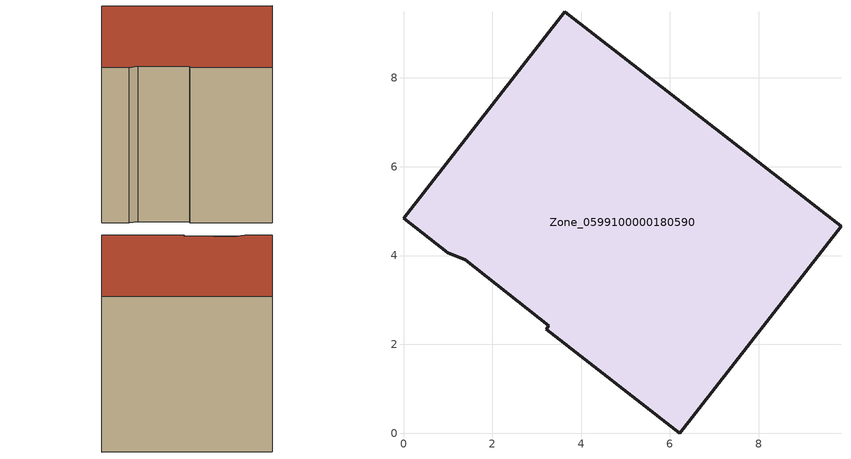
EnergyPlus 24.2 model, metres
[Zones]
Zone_0599100000180590
 floor ground (C_G): 6.22,0 3.21,2.34 3.27,2.42 1.39,3.91 0.99,4.07 0,4.84 3.63,9.49 9.85,4.66 z3.18
 wall outside (C_F): 3.63,9.49 0,4.84 0.99,4.07 1.39,3.91 3.27,2.42 3.21,2.34 6.22,0 9.85,4.66 3.63,9.49 z3.18:11.38
 roof outside (C_R): 3.21,2.34 6.22,0 9.85,4.66 3.63,9.49 0,4.84 0.99,4.07 1.39,3.91 3.27,2.42 z11.38
[BUILDING]
Pand.0599100000180590: North Axis=0; Terrain=City; Loads Convergence Tolerance Value=0.04; Temperature Convergence Tolerance Value=0.4; Solar Distribution=FullExterior; Maximum Number of Warmup Days=25; Minimum Number of Warmup Days=1
[Site:Location]
Rotterdam.The.Hague.AP_ZH_NLD Design_Conditions: Latitude=51.96; Longitude=4.45; Time Zone=1; Elevation=-4.5
[SITE:GROUNDTEMPERATURE:BUILDINGSURFACE]
18, 18, 18, 18, 18, 18, 18, 18, 18, 18, 18, 18
[MATERIAL] Thermal Absorptance=0.9; Solar Absorptance=0.7; Visible Absorptance=0.7
Name | Roughness | Thickness | Conductivity | Density | Specific Heat
G.TC.1946-1964 | MediumSmooth | 0.15 | 1 | 540 | 1210
F.TC.1946-1964 | Rough | 0.3 | 0.857143 | 1920 | 840
R.TC.1946-1964 | MediumRough | 0.2 | 0.235294 | 1500 | 1000
[CONSTRUCTION]
C_G: G.TC.1946-1964
C_F: F.TC.1946-1964
C_R: R.TC.1946-1964
[ZONE]
Zone_0599100000180590: Type=1; Multiplier=1; Ceiling Height=Autocalculate; Volume=Autocalculate; Floor Area=autocalculate; Part of Total Floor Area=Yes
[ZONEINFILTRATION:DESIGNFLOWRATE]
Infil_Zone_0599100000180590: Zone or ZoneList or Space or SpaceList=Zone_0599100000180590; Schedule=AlwaysOn; Design Flow Rate Calculation Method=Flow/Area; Flow Rate per Floor Area=0.003; Constant Term Coefficient=1; Temperature Term Coefficient=0; Velocity Term Coefficient=0; Velocity Squared Term Coefficient=0
[HVACTEMPLATE:ZONE:IDEALLOADSAIRSYSTEM]
Zone_0599100000180590: Maximum Heating Supply Air Temperature=50; Minimum Cooling Supply Air Temperature=13; Maximum Heating Supply Air Humidity Ratio=0.0156; Minimum Cooling Supply Air Humidity Ratio=0.0077; Heating Limit=NoLimit; Cooling Limit=NoLimit; Dehumidification Control Type=ConstantSensibleHeatRatio; Cooling Sensible Heat Ratio=0.7; Dehumidification Setpoint=60; Humidification Control Type=None; Humidification Setpoint=30; Outdoor Air Method=None; Outdoor Air Flow Rate per Person=0.00944; Outdoor Air Flow Rate per Zone Floor Area=0; Outdoor Air Flow Rate per Zone=0; Demand Controlled Ventilation Type=None; Outdoor Air Economizer Type=NoEconomizer; Heat Recovery Type=None; Sensible Heat Recovery Effectiveness=0.7; Latent Heat Recovery Effectiveness=0.65
[ZONECONTROL:THERMOSTAT]
ThermostatControl_Zone_0599100000180590: Zone or ZoneList=Zone_0599100000180590; Control Type Schedule=DualSetpointControlType; Control 1=Thermostat_Zone_0599100000180590; Temperature Difference Between Cutout And Setpoint=0
[THERMOSTATSETPOINT:DUALSETPOINT]
Thermostat_Zone_0599100000180590: Heating Setpoint Temperature Schedule=HeatingSetpoint_Zone_0599100000180590; Cooling Setpoint Temperature Schedule=CoolingSetpoint_Zone_0599100000180590
[SCHEDULE:COMPACT]
HeatingSetpoint_Zone_0599100000180590: Through: 12/31, For: AllDays, Until: 24:00, 21
CoolingSetpoint_Zone_0599100000180590: Through: 12/31, For: AllDays, Until: 24:00, 24
DualSetpointControlType: Through: 12/31, For: AllDays, Until: 24:00, 4
AlwaysOn: Through: 12/31, For: AllDays, Until: 24:00, 1
